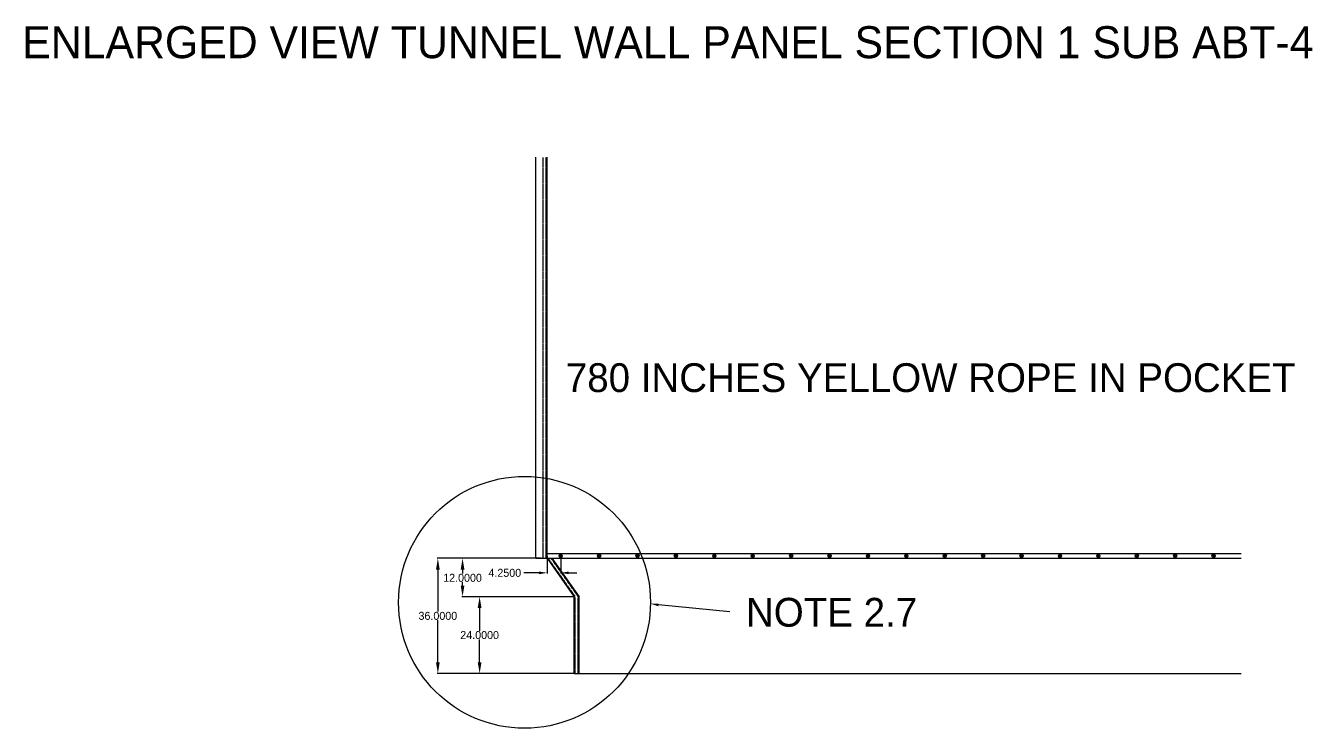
# Model space of a CAD drawing. Header units: inches. Extents: x -1914 to 19746, y -1697 to -663.
# Drawn here: x 7337 to 7739, y -1264 to -1044.4 of the extents above; entities that cross this region are included whole.
import ezdxf

# ---------------------------------------------------------------- set-up
doc = ezdxf.new("R2010")
doc.units = ezdxf.units.IN
doc.header["$MEASUREMENT"] = 0
doc.linetypes.add('HIDDEN', pattern=[0.375, 0.25, -0.125])
for name, color, linetype in [('FINISH', 1, 'Continuous'), ('GROMMET', 7, 'Continuous'), ('STECH', 7, 'HIDDEN'), ('TEXT', 7, 'Continuous'), ('WEBB', 5, 'Continuous')]:
    doc.layers.add(name, color=color, linetype=linetype)
doc.dimstyles.get("Standard").update_dxf_attribs({"dimtxt": 3.5, "dimasz": 3.5, "dimexe": 0.18, "dimexo": 0.0625, "dimgap": 0.09, "dimtad": 0, "dimtih": 1, "dimtoh": 1, "dimdec": 4, "dimzin": 0, "dimdsep": 46, "dimtxsty": 'Standard', "dimcen": 0.09, "dimadec": 0, "dimazin": 0, "dimtfac": 1, "dimtdec": 4, "dimtofl": 0, "dimtmove": 0, "dimatfit": 3, "dimfxl": 0, "dimtolj": 1, "dimtzin": 0, "dimarcsym": 0})

# ---------------------------------------------------------------- blocks, each defined once
blk = doc.blocks.new('*D123')
at = {"layer": 'DEFPOINTS', "color": 0}
for p in [(7499.88, -1210.08), (7504.13, -1210.08), (7499.88, -1215.38)]:
    blk.add_point(p, dxfattribs=at)
at = {"layer": 'TEXT', "color": 0, "lineweight": -2}
for p, q in [((7499.88, -1210.14), (7499.88, -1215.56)), ((7504.13, -1210.14), (7504.13, -1215.56)), ((7497.38, -1215.38), (7492.58, -1215.38)), ((7506.63, -1215.38), (7509.13, -1215.38))]:
    blk.add_line(p, q, dxfattribs=at)
at = {"layer": 'TEXT', "color": 0}
for points in [[(7497.38, -1214.96), (7497.38, -1215.79), (7499.88, -1215.38)], [(7506.63, -1214.96), (7506.63, -1215.79), (7504.13, -1215.38)]]:
    blk.add_solid(points, dxfattribs=at)
at = {"layer": 'TEXT', "color": 0, "insert": (7486.66, -1215.38), "char_height": 2.5, "attachment_point": 5}
blk.add_mtext('\\A1;4.2500', dxfattribs=at)
blk = doc.blocks.new('*D125')
at = {"layer": 'DEFPOINTS', "color": 0}
for p in [(7465.74, -1210.83), (7496.38, -1210.83), (7508.38, -1246.83)]:
    blk.add_point(p, dxfattribs=at)
at = {"layer": 'TEXT', "color": 0, "lineweight": -2}
for p, q in [((7496.32, -1210.83), (7465.56, -1210.83)), ((7465.74, -1214.33), (7465.74, -1227.49)), ((7465.74, -1243.33), (7465.74, -1230.17)), ((7508.32, -1246.83), (7465.56, -1246.83))]:
    blk.add_line(p, q, dxfattribs=at)
at = {"layer": 'TEXT', "color": 0}
for points in [[(7465.16, -1214.33), (7466.32, -1214.33), (7465.74, -1210.83)], [(7465.16, -1243.33), (7466.32, -1243.33), (7465.74, -1246.83)]]:
    blk.add_solid(points, dxfattribs=at)
at = {"layer": 'TEXT', "color": 0, "insert": (7465.74, -1228.83), "char_height": 2.5, "attachment_point": 5}
blk.add_mtext('\\A1;36.0000', dxfattribs=at)
blk = doc.blocks.new('*D126')
at = {"layer": 'DEFPOINTS', "color": 0}
for p in [(7508.38, -1222.83), (7478.79, -1246.83), (7508.63, -1246.83)]:
    blk.add_point(p, dxfattribs=at)
at = {"layer": 'TEXT', "color": 0, "lineweight": -2}
for p, q in [((7508.32, -1222.83), (7478.61, -1222.83)), ((7478.79, -1226.33), (7478.79, -1233.49)), ((7478.79, -1243.33), (7478.79, -1236.17)), ((7508.57, -1246.83), (7478.61, -1246.83))]:
    blk.add_line(p, q, dxfattribs=at)
at = {"layer": 'TEXT', "color": 0}
for points in [[(7478.2, -1226.33), (7479.37, -1226.33), (7478.79, -1222.83)], [(7478.2, -1243.33), (7479.37, -1243.33), (7478.79, -1246.83)]]:
    blk.add_solid(points, dxfattribs=at)
at = {"layer": 'TEXT', "color": 0, "insert": (7478.79, -1234.83), "char_height": 2.5, "attachment_point": 5}
blk.add_mtext('\\A1;24.0000', dxfattribs=at)
blk = doc.blocks.new('*D128')
at = {"layer": 'DEFPOINTS', "color": 0}
for p in [(7473.45, -1210.83), (7498.13, -1210.83), (7508.32, -1222.83)]:
    blk.add_point(p, dxfattribs=at)
at = {"layer": 'TEXT', "color": 0, "lineweight": -2}
for p, q in [((7498.07, -1210.83), (7473.27, -1210.83)), ((7473.45, -1214.33), (7473.45, -1215.59)), ((7473.45, -1219.33), (7473.45, -1218.27)), ((7508.25, -1222.83), (7473.27, -1222.83))]:
    blk.add_line(p, q, dxfattribs=at)
at = {"layer": 'TEXT', "color": 0}
for points in [[(7472.87, -1214.33), (7474.04, -1214.33), (7473.45, -1210.83)], [(7472.87, -1219.33), (7474.04, -1219.33), (7473.45, -1222.83)]]:
    blk.add_solid(points, dxfattribs=at)
at = {"layer": 'TEXT', "color": 0, "insert": (7473.45, -1216.93), "char_height": 2.5, "attachment_point": 5}
blk.add_mtext('\\A1;12.0000', dxfattribs=at)

msp = doc.modelspace()

# ---------------------------------------------------------------- linework, layer by layer
at = {"layer": 'FINISH'}
for p, q in [((7496.3776, -1210.83052), (7496.3776, -1085.48405)), ((7499.8776, -1210.83052), (7499.8776, -1085.48405)), ((7496.3776, -1210.83052), (7499.8776, -1210.83052)), ((7508.3776, -1246.83052), (7716.7967, -1246.83052))]:
    msp.add_line(p, q, dxfattribs=at)
at = {"layer": 'GROMMET'}
for centre, radius in [((7504.1276, -1210.08052), 0.5), ((7504.1276, -1210.08052), 0.25), ((7516.1276, -1210.08052), 0.5), ((7516.1276, -1210.08052), 0.25), ((7528.1276, -1210.08052), 0.5), ((7528.1276, -1210.08052), 0.25), ((7540.1276, -1210.08052), 0.5), ((7540.1276, -1210.08052), 0.25), ((7552.1276, -1210.08052), 0.5), ((7552.1276, -1210.08052), 0.25), ((7564.1276, -1210.08052), 0.5), ((7564.1276, -1210.08052), 0.25), ((7576.1276, -1210.08052), 0.5), ((7576.1276, -1210.08052), 0.25), ((7588.1276, -1210.08052), 0.5), ((7588.1276, -1210.08052), 0.25), ((7600.1276, -1210.08052), 0.5), ((7600.1276, -1210.08052), 0.25), ((7612.1276, -1210.08052), 0.5), ((7612.1276, -1210.08052), 0.25), ((7624.1276, -1210.08052), 0.5), ((7624.1276, -1210.08052), 0.25), ((7636.1276, -1210.08052), 0.5), ((7636.1276, -1210.08052), 0.25), ((7648.1276, -1210.08052), 0.5), ((7648.1276, -1210.08052), 0.25), ((7660.1276, -1210.08052), 0.5), ((7660.1276, -1210.08052), 0.25), ((7672.1276, -1210.08052), 0.5), ((7672.1276, -1210.08052), 0.25), ((7684.1276, -1210.08052), 0.5), ((7684.1276, -1210.08052), 0.25), ((7696.1276, -1210.08052), 0.5), ((7696.1276, -1210.08052), 0.25), ((7708.1276, -1210.08052), 0.5), ((7708.1276, -1210.08052), 0.25)]:
    msp.add_circle(centre, radius, dxfattribs=at)
at = {"layer": 'STECH', "ltscale": 0.015}
for p, q in [((7498.6276, -1210.83052), (7498.6276, -1085.48405)), ((7499.6276, -1210.83052), (7499.6276, -1085.48405)), ((7500.0816, -1210.68601), (7508.5816, -1222.68601)), ((7501.17359, -1210.97502), (7509.67359, -1222.97502)), ((7508.6276, -1246.83052), (7508.6276, -1222.83052)), ((7509.6276, -1246.83052), (7509.6276, -1222.83052))]:
    msp.add_line(p, q, dxfattribs=at)
at = {"layer": 'TEXT'}
msp.add_line((7556.99004, -1227.59684), (7534.64796, -1225.38624), dxfattribs=at)
msp.add_circle((7492.82233, -1224.59491), 39.35784, dxfattribs=at)
msp.add_solid([(7534.71245, -1224.9746), (7534.58347, -1225.79789), (7532.17808, -1224.9993)], dxfattribs=at)
at = {"layer": 'WEBB'}
for p, q in [((7499.8776, -1209.33052), (7716.7967, -1209.33052)), ((7499.8776, -1210.83052), (7716.7967, -1210.83052)), ((7499.8776, -1210.83052), (7508.3776, -1222.83052)), ((7501.3776, -1210.83052), (7509.8776, -1222.83052)), ((7508.3776, -1246.83052), (7508.3776, -1222.83052)), ((7509.8776, -1246.83052), (7509.8776, -1222.83052))]:
    msp.add_line(p, q, dxfattribs=at)

# ---------------------------------------------------------------- texts
at = {"layer": 'TEXT'}
for s, height, p in [('ENLARGED VIEW TUNNEL WALL PANEL SECTION 1 SUB ABT-4', 10, (7335.86415, -1054.51097)), ('780 INCHES YELLOW ROPE IN POCKET', 9, (7505.71936, -1158.85813)), ('NOTE 2.7', 9, (7562.00745, -1232.19521))]:
    msp.add_text(s, height=height, dxfattribs=at).set_placement(p)

# ---------------------------------------------------------------- dimensions: what is measured, and where the dimension line sits
for base, p1, p2, picture, middle in [((7465.73975, -1210.83052), (7508.3776, -1246.83052), (7496.3776, -1210.83052), '*D125', (7465.73975, -1228.83052)), ((7478.78644, -1246.83052), (7508.3776, -1222.83052), (7508.6276, -1246.83052), '*D126', (7478.78644, -1234.83052))]:
    dim = msp.add_linear_dim(base=base, p1=p1, p2=p2, angle=90, dimstyle='Standard', override={"dimtxt": 2.5}, dxfattribs=at)
    dim.commit()
    dim.dimension.update_dxf_attribs({"geometry": picture, "text_midpoint": middle})
dim = msp.add_linear_dim(base=(7473.453, -1210.83052), p1=(7508.3151, -1222.83052), p2=(7498.1276, -1210.83052), angle=90, dimstyle='Standard', override={"dimtxt": 2.5}, dxfattribs=at)
dim.commit()
dim.dimension.update_dxf_attribs({"geometry": '*D128', "text_midpoint": (7473.453, -1216.92754), "dimtype": 160})
at = {"layer": 'TEXT', "ltscale": 0.015}
dim = msp.add_linear_dim(base=(7499.8776, -1215.37559), p1=(7504.1276, -1210.08052), p2=(7499.8776, -1210.08052), dimstyle='Standard', override={"dimscale": 1, "dimtxt": 2.5, "dimasz": 2.5}, dxfattribs=at)
dim.commit()
dim.dimension.update_dxf_attribs({"geometry": '*D123', "text_midpoint": (7486.65665, -1215.37559), "dimtype": 160})

doc.saveas('drawing.dxf')
